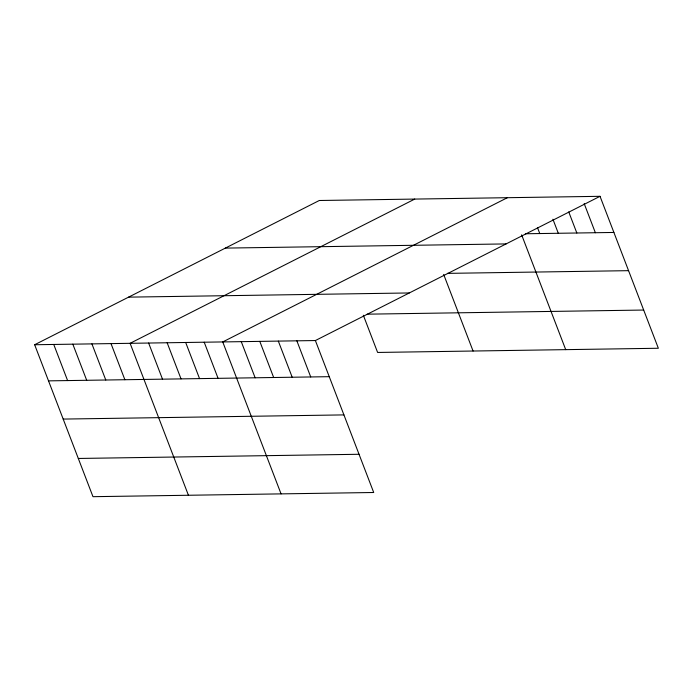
<?xml version="1.0" encoding="UTF-8"?>
<svg xmlns="http://www.w3.org/2000/svg" width="693" height="693" viewBox="0 0 693 693"><rect width="100%" height="100%" fill="white"/><g stroke="black" fill="none" stroke-linecap="round" stroke-linejoin="round"><path stroke-width="1.04" d="M34.65 344.742L315.384 340.549L373.709 492.498L92.975 496.682L34.65 344.742L319.291 200.502L600.025 196.318L658.35 348.258L377.616 352.451L363.331 315.237M414.743 199.082L130.102 343.312L188.427 495.261M507.38 197.704L222.739 341.935L281.063 493.875M315.384 340.549L600.025 196.318M525.372 233.766L613.894 232.45M225.364 248.103L506.089 243.919M447.401 273.371L628.568 270.668M128.586 297.141L409.312 292.957M367.186 314.172L643.676 310.048M48.519 380.864L329.253 376.68M63.193 419.083L343.919 414.899M78.309 458.463L359.035 454.279M584.19 203.621L595.365 232.727M568.745 211.928L576.836 233.004M552.919 219.231L558.307 233.281M537.465 227.529L539.778 233.558M521.638 234.84L565.705 349.644M443.659 274.419L473.068 351.03M296.855 340.826L310.724 376.957M278.326 341.103L292.195 377.235M259.797 341.38L273.666 377.512M241.268 341.658L255.137 377.789M204.21 342.203L218.078 378.335M185.681 342.481L199.549 378.612M167.152 342.758L181.029 378.889M148.631 343.035L162.5 379.166M111.01 343.598L124.879 379.729M91.918 343.884L105.786 380.015M72.826 344.17L86.703 380.301M53.742 344.456L67.611 380.587"/></g></svg>
